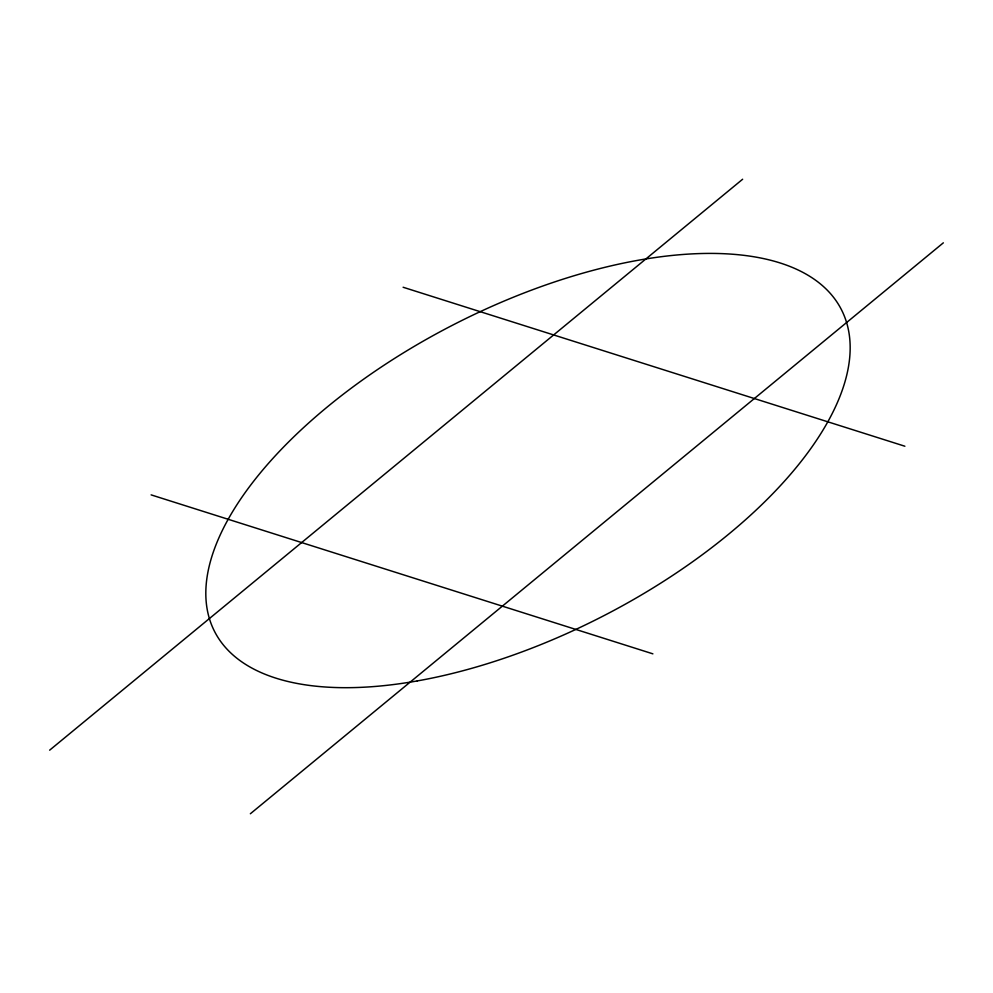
<?xml version="1.0" encoding="UTF-8"?>
<svg xmlns="http://www.w3.org/2000/svg" width="993" height="993" viewBox="0 0 993 993"><rect width="100%" height="100%" fill="white"/><g stroke="black" fill="none" stroke-linecap="round" stroke-linejoin="round"><path stroke-width="1.49" d="M49.65 750.174L742.64 179.237M250.36 813.764L943.35 242.826M403.121 287.25L904.884 446.229M151.122 494.874L652.885 653.841M417.283 680.925A352.304 163.758 -27.2 0 0 845.366 318.803A352.304 163.758 -27.2 0 0 321.347 411.921A352.304 163.758 -27.2 0 0 417.283 680.925"/></g></svg>
